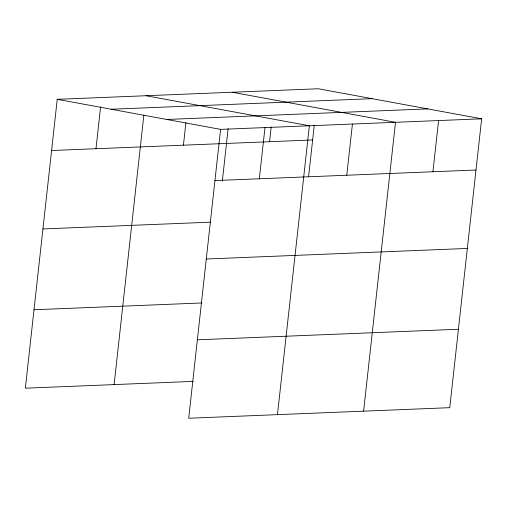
<?xml version="1.0" encoding="UTF-8"?>
<svg xmlns="http://www.w3.org/2000/svg" width="507" height="507" viewBox="0 0 507 507"><rect width="100%" height="100%" fill="white"/><g stroke="black" fill="none" stroke-linecap="round" stroke-linejoin="round"><path stroke-width="0.76" d="M481.65 118.815L220.596 129.374L188.705 418.237L449.76 407.679L481.65 118.815L318.295 88.763L57.24 99.321L25.35 388.185L193.205 381.397M95.969 148.722L100.595 106.831M114.107 384.598L143.855 115.121M183.42 145.179L185.904 122.688M222.339 181.088L228.118 128.702M259.324 178.775L264.977 127.58M269.566 141.7L271.194 126.959M277.462 414.65L309.359 125.78L145.997 95.728M308.573 176.816L314.27 125.216M346.775 175.238L352.428 124.038M363.614 411.164L395.504 122.301L232.143 92.242M432.927 171.753L438.574 120.558M111.147 109.233L372.201 98.675M166.689 119.456L427.743 108.897M51.587 150.516L312.642 139.957M214.949 180.568L475.997 170.01M42.93 228.949L210.785 222.155M206.286 259.001L467.34 248.443M34.007 309.752L201.862 302.964M197.369 339.81L458.417 329.252M57.24 99.321L220.596 129.374"/></g></svg>
